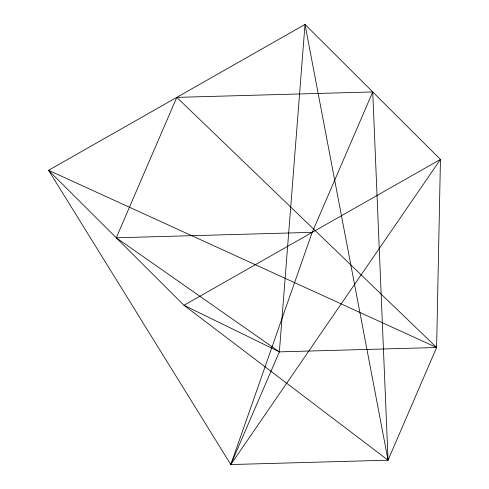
<?xml version="1.0" encoding="UTF-8"?>
<svg xmlns="http://www.w3.org/2000/svg" width="489" height="489" viewBox="0 0 489 489"><rect width="100%" height="100%" fill="white"/><g stroke="black" fill="none" stroke-linecap="round" stroke-linejoin="round"><path stroke-width="0.73" d="M436.616 347.502L440.448 159.426L305.014 24.45L48.552 170.294L230.802 464.55L388.052 460.192L436.616 347.502L176.786 97.372L116.272 237.782L279.366 351.866L436.616 347.502L48.552 170.294L183.986 305.277L388.052 460.192L372.728 91.938L176.786 97.372M279.366 351.866L183.986 305.277L440.448 159.426L230.802 464.55L279.366 351.866L305.014 24.45L388.052 460.192M230.802 464.55L312.214 232.348L372.728 91.938M116.272 237.782L312.214 232.348"/></g></svg>
